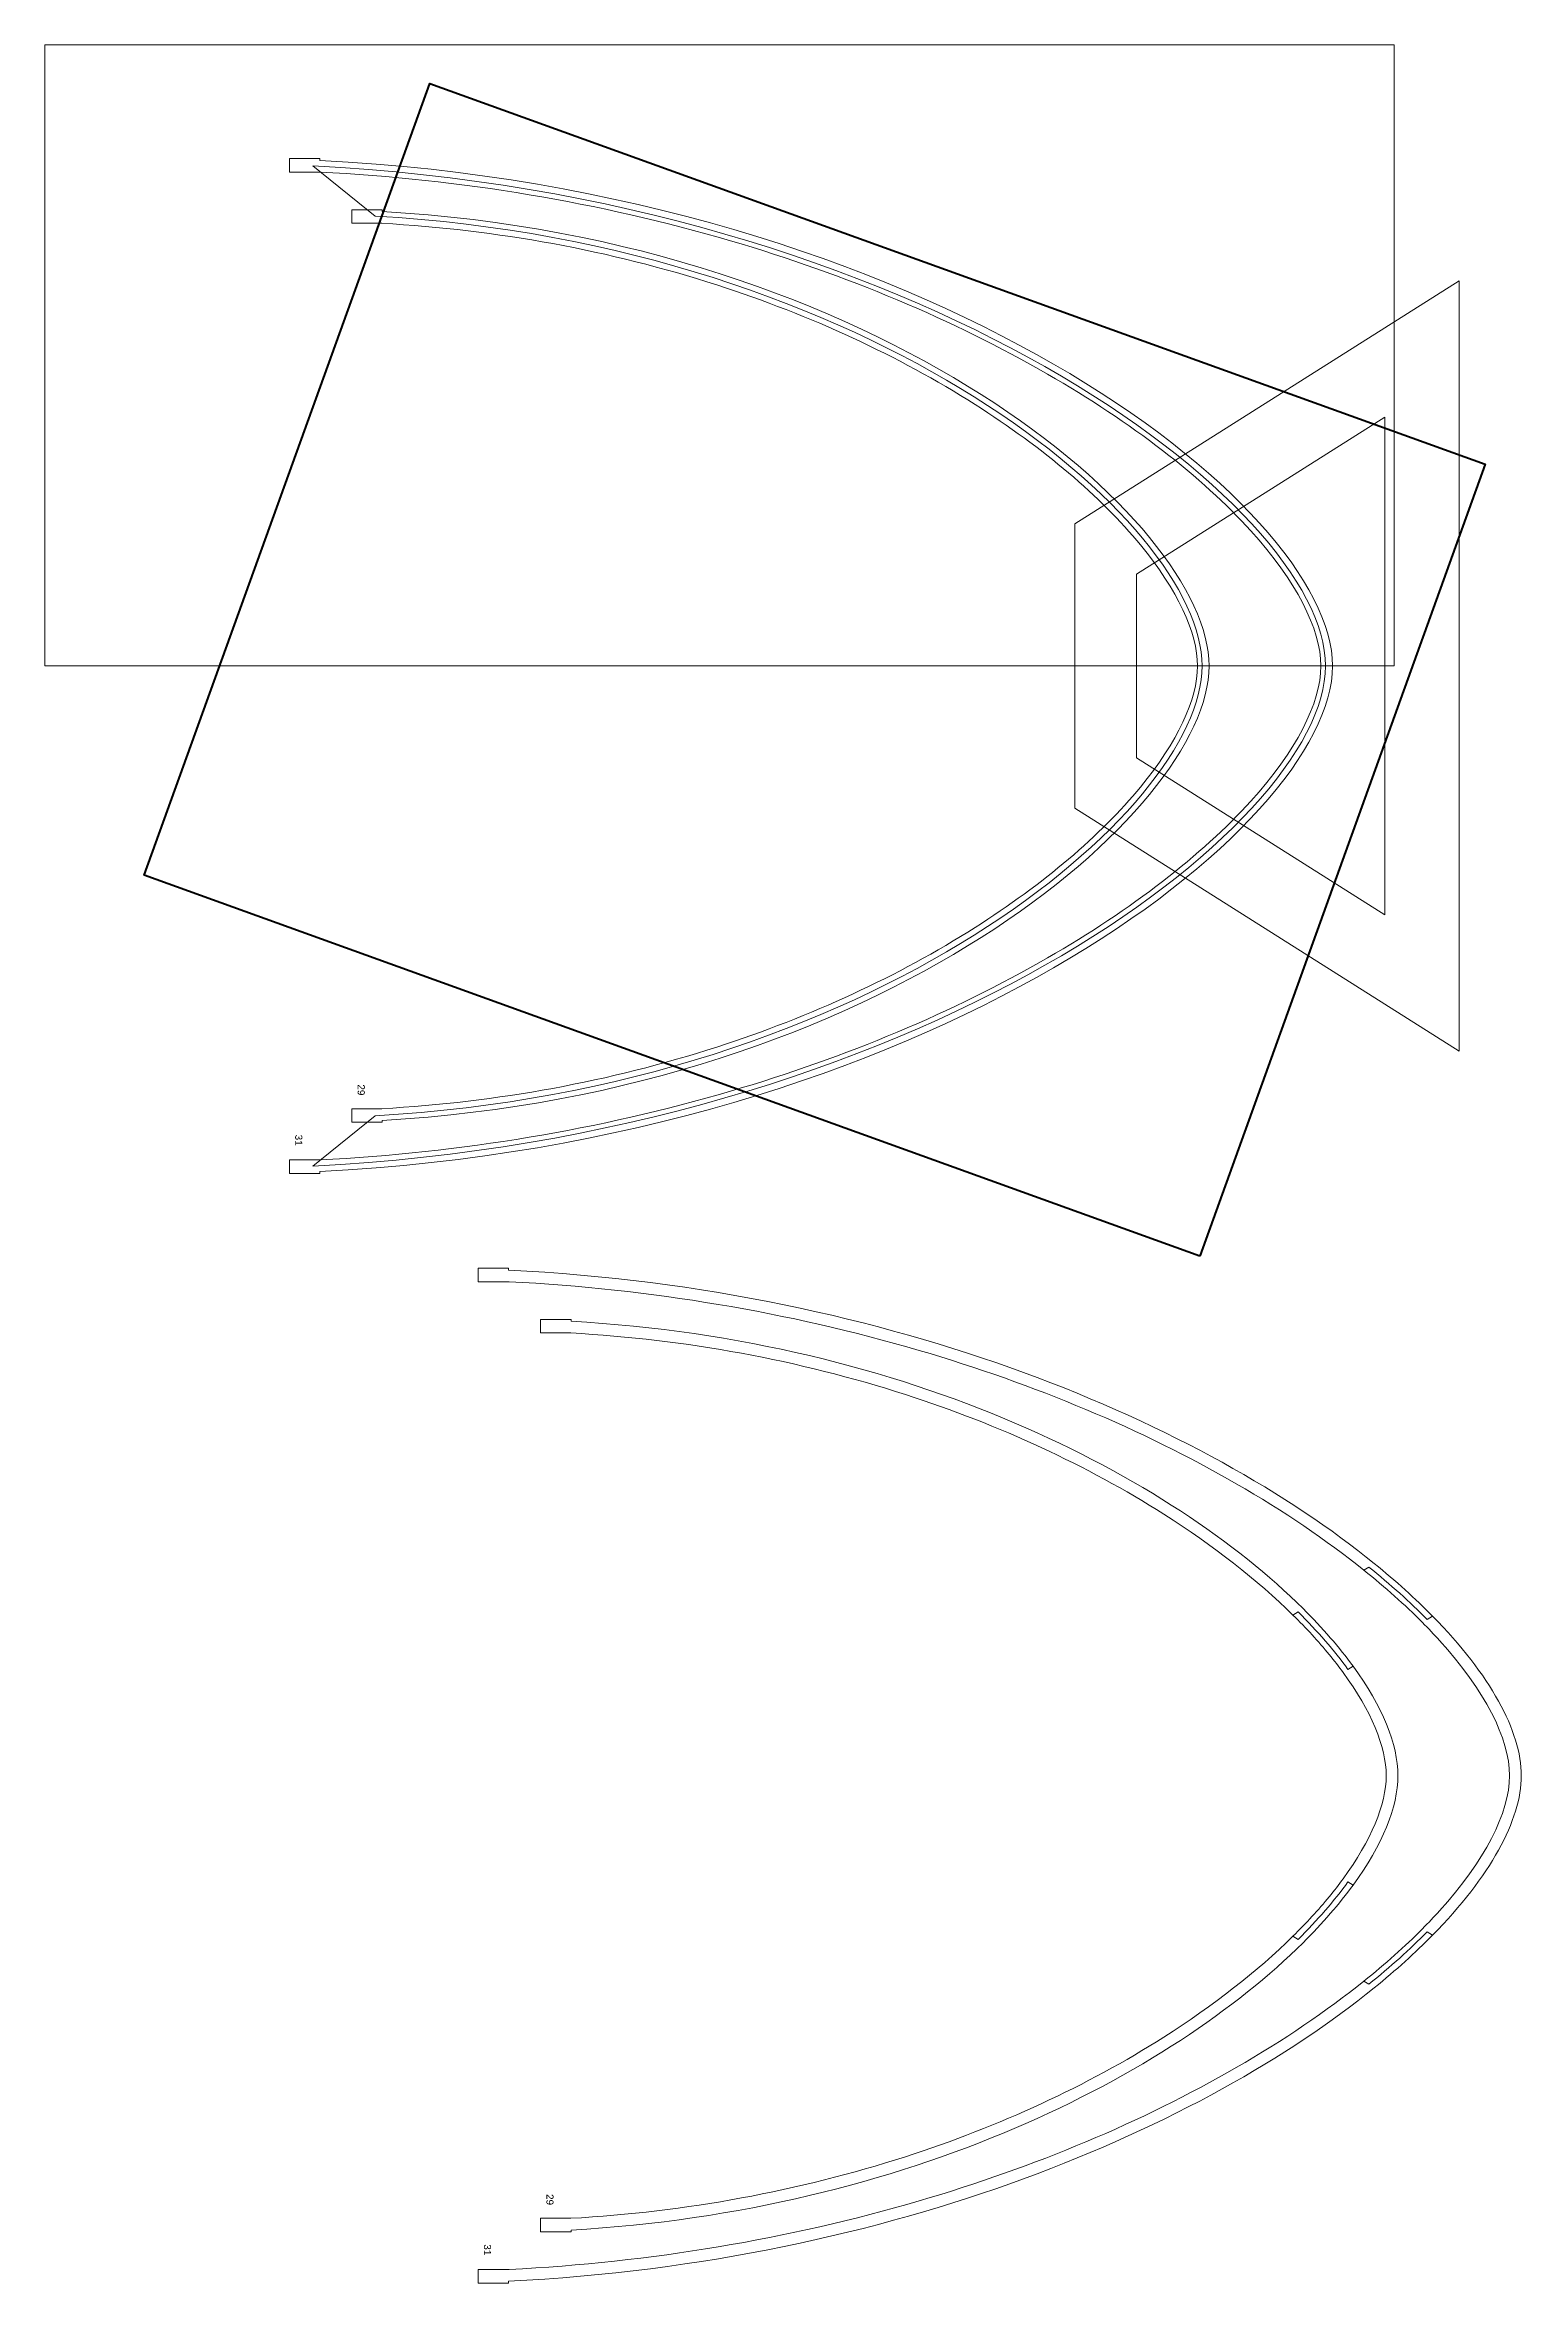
# Model space of a CAD drawing. Header units: inches. Extents: x -11188 to 11060, y -18103 to 6291.
# Drawn here: x -8651 to -7893, y -1025 to 124 of the extents above; entities that cross this region are included whole.
import ezdxf

# ---------------------------------------------------------------- set-up
doc = ezdxf.new("R2010")
doc.units = ezdxf.units.IN
doc.header["$MEASUREMENT"] = 0
doc.layers.add('PRINT', color=7, linetype='Continuous', lineweight=9)
doc.layers.add('SECT-ELEV_dwg', color=8, linetype='Continuous', lineweight=9)
doc.styles.add('Arial', font='arial.ttf', dxfattribs={"height": 0.303706})

# ---------------------------------------------------------------- blocks, each defined once
blk = doc.blocks.new('SECT-ELEV_dwg_block 228-315341-Level 1')
at = {"layer": 'PRINT'}
for points in [[(-29.402, -72.618), (-28.47, -71.87), (-27.635, -71.12), (-26.902, -70.379)], [(-26.674, -70.523), (-27.405, -71.266), (-28.237, -72.018), (-29.163, -72.769)], [(-26.902, -70.379), (-26.902, -70.379), (-26.674, -70.523), (-26.674, -70.523)], [(-35.066, -76.179), (-33.041, -75.011), (-31.203, -73.765), (-29.61, -72.487)], [(-29.61, -72.487), (-29.61, -72.487), (-29.402, -72.618), (-29.402, -72.618)], [(-29.163, -72.769), (-36.431, -78.659), (-49.558, -84.48), (-66.2, -85.322)], [(-48.634, -81.883), (-43.666, -80.425), (-39.101, -78.506), (-35.066, -76.179)], [(-66.17, -84.819), (-60.118, -84.509), (-54.218, -83.521), (-48.634, -81.883)], [(-67.501, -84.822), (-67.501, -84.822), (-66.213, -84.822), (-66.213, -84.822)], [(-67.501, -85.405), (-67.501, -85.405), (-67.501, -84.822), (-67.501, -84.822)], [(-66.213, -84.822), (-66.198, -84.821), (-66.184, -84.82), (-66.17, -84.819)], [(-66.2, -85.405), (-66.2, -85.405), (-67.501, -85.405), (-67.501, -85.405)], [(-66.2, -85.322), (-66.2, -85.322), (-66.2, -85.405), (-66.2, -85.405)]]:
    blk.add_open_spline(points, degree=3, dxfattribs=at)
blk = doc.blocks.new('SECT-ELEV_dwg_block 230-315343-Level 1')
at = {"layer": 'PRINT'}
for points in [[(-32.426, -70.706), (-31.586, -69.871), (-30.871, -69.043), (-30.29, -68.237)], [(-30.071, -68.375), (-30.658, -69.179), (-31.375, -70.007), (-32.213, -70.84)], [(-30.29, -68.237), (-30.29, -68.237), (-30.071, -68.375), (-30.071, -68.375)], [(-32.213, -70.84), (-37.87, -76.459), (-49.075, -82.324), (-63.527, -83.129)], [(-38.17, -74.88), (-36.042, -73.529), (-34.167, -72.063), (-32.647, -70.566)], [(-32.647, -70.566), (-32.647, -70.566), (-32.426, -70.706), (-32.426, -70.706)], [(-49.223, -79.994), (-45.175, -78.687), (-41.457, -76.967), (-38.17, -74.88)], [(-63.54, -82.629), (-58.599, -82.353), (-53.782, -81.466), (-49.223, -79.994)], [(-64.828, -82.629), (-64.828, -82.629), (-63.54, -82.629), (-63.54, -82.629)], [(-64.828, -83.213), (-64.828, -83.213), (-64.828, -82.629), (-64.828, -82.629)], [(-63.527, -83.213), (-63.527, -83.213), (-64.828, -83.213), (-64.828, -83.213)], [(-63.527, -83.129), (-63.527, -83.129), (-63.527, -83.213), (-63.527, -83.213)]]:
    blk.add_open_spline(points, degree=3, dxfattribs=at)
blk = doc.blocks.new('SECT-ELEV_dwg_block 232-315345-Level 1')
at = {"layer": 'PRINT'}
for points in [[(-75.575, 5.471), (-75.575, 5.471), (-74.274, 5.471), (-74.274, 5.471)], [(-75.575, 4.887), (-75.575, 4.887), (-75.575, 5.471), (-75.575, 5.471)], [(-74.286, 4.887), (-74.286, 4.887), (-75.575, 4.887), (-75.575, 4.887)], [(-56.707, 1.948), (-62.305, 3.59), (-68.219, 4.579), (-74.286, 4.887)], [(-74.274, 5.471), (-74.274, 5.471), (-74.274, 5.387), (-74.274, 5.387)], [(-74.274, 5.387), (-48.347, 4.075), (-30.951, -9.319), (-30.951, -16.238)], [(-43.14, -3.756), (-47.174, -1.429), (-51.739, 0.49), (-56.707, 1.948)], [(-34.445, -10.46), (-36.538, -8.147), (-39.545, -5.829), (-43.14, -3.756)], [(-31.451, -16.238), (-31.451, -14.645), (-32.514, -12.593), (-34.445, -10.46)], [(-30.951, -16.238), (-30.951, -23.157), (-48.347, -36.552), (-74.274, -37.863)], [(-34.445, -22.016), (-32.514, -19.883), (-31.451, -17.831), (-31.451, -16.238)], [(-43.14, -28.72), (-39.545, -26.647), (-36.538, -24.329), (-34.445, -22.016)], [(-56.707, -34.424), (-51.739, -32.967), (-47.174, -31.047), (-43.14, -28.72)], [(-74.286, -37.363), (-68.219, -37.055), (-62.305, -36.067), (-56.707, -34.424)], [(-75.575, -37.363), (-75.575, -37.363), (-74.286, -37.363), (-74.286, -37.363)], [(-75.575, -37.947), (-75.575, -37.947), (-75.575, -37.363), (-75.575, -37.363)], [(-74.274, -37.947), (-74.274, -37.947), (-75.575, -37.947), (-75.575, -37.947)], [(-74.274, -37.863), (-74.274, -37.863), (-74.274, -37.947), (-74.274, -37.947)]]:
    blk.add_open_spline(points, degree=3, dxfattribs=at)
blk = doc.blocks.new('SECT-ELEV_dwg_block 234-315347-Level 1')
at = {"layer": 'PRINT'}
for points in [[(-72.901, 3.278), (-72.901, 3.278), (-71.6, 3.278), (-71.6, 3.278)], [(-72.901, 2.695), (-72.901, 2.695), (-72.901, 3.278), (-72.901, 3.278)], [(-71.6, 3.278), (-71.6, 3.278), (-71.6, 3.195), (-71.6, 3.195)], [(-71.6, 3.195), (-50.431, 2.016), (-36.228, -10.02), (-36.228, -16.238)], [(-71.614, 2.695), (-71.614, 2.695), (-72.901, 2.695), (-72.901, 2.695)], [(-57.296, 0.06), (-61.855, 1.532), (-66.672, 2.418), (-71.614, 2.695)], [(-46.244, -5.054), (-49.53, -2.968), (-53.249, -1.247), (-57.296, 0.06)], [(-39.164, -11.062), (-40.868, -8.99), (-43.316, -6.912), (-46.244, -5.054)], [(-36.728, -16.238), (-36.728, -14.81), (-37.593, -12.972), (-39.164, -11.062)], [(-36.228, -16.238), (-36.228, -22.456), (-50.431, -34.492), (-71.6, -35.671)], [(-39.164, -21.414), (-37.593, -19.504), (-36.728, -17.666), (-36.728, -16.238)], [(-46.244, -27.422), (-43.316, -25.564), (-40.868, -23.487), (-39.164, -21.414)], [(-57.296, -32.536), (-53.249, -31.229), (-49.53, -29.508), (-46.244, -27.422)], [(-71.614, -35.171), (-66.672, -34.895), (-61.855, -34.008), (-57.296, -32.536)], [(-72.901, -35.171), (-72.901, -35.171), (-71.614, -35.171), (-71.614, -35.171)], [(-72.901, -35.754), (-72.901, -35.754), (-72.901, -35.171), (-72.901, -35.171)], [(-71.6, -35.754), (-71.6, -35.754), (-72.901, -35.754), (-72.901, -35.754)], [(-71.6, -35.671), (-71.6, -35.671), (-71.6, -35.754), (-71.6, -35.754)]]:
    blk.add_open_spline(points, degree=3, dxfattribs=at)
blk = doc.blocks.new('SECT-ELEV_dwg_block 219-315348-Level 1')
at = {"layer": 'PRINT', "flags": 128}
for points in [[(-86.04, 10.331), (-28.313, 10.331), (-28.313, -16.238), (-86.04, -16.238)], [(-25.532, -32.712), (-41.977, -22.313), (-41.977, -10.163), (-25.532, 0.236)], [(-28.71, -26.882), (-39.335, -20.163), (-39.335, -12.313), (-28.71, -5.594)]]:
    blk.add_lwpolyline(points, close=True, dxfattribs=at)
at = {"layer": 'PRINT', "color": 30, "lineweight": 90, "flags": 128}
blk.add_lwpolyline([(-36.631, -41.476), (-81.784, -25.188), (-69.568, 8.676), (-24.416, -7.612)], close=True, dxfattribs=at)
at = {"layer": 'PRINT'}
for points in [[(-74.575, 5.152), (-74.575, 5.152), (-71.902, 3), (-71.902, 3)], [(-31.253, -16.238), (-31.253, -9.319), (-48.82, 3.851), (-74.575, 5.152)], [(-71.902, 3), (-50.733, 1.821), (-36.53, -10.02), (-36.53, -16.238)], [(-74.575, -37.628), (-48.82, -36.327), (-31.253, -23.157), (-31.253, -16.238)], [(-36.53, -16.238), (-36.53, -22.456), (-50.733, -34.297), (-71.902, -35.476)], [(-71.902, -35.476), (-71.902, -35.476), (-74.575, -37.628), (-74.575, -37.628)], [(-67.501, -41.988), (-67.501, -41.988), (-66.2, -41.988), (-66.2, -41.988)], [(-67.501, -42.571), (-67.501, -42.571), (-67.501, -41.988), (-67.501, -41.988)], [(-66.2, -41.988), (-66.2, -41.988), (-66.2, -42.071), (-66.2, -42.071)], [(-66.2, -42.071), (-49.558, -42.913), (-36.431, -48.734), (-29.163, -54.624)], [(-66.213, -42.571), (-66.213, -42.571), (-67.501, -42.571), (-67.501, -42.571)], [(-66.17, -42.574), (-66.185, -42.573), (-66.198, -42.572), (-66.213, -42.571)], [(-48.634, -45.511), (-54.218, -43.872), (-60.118, -42.884), (-66.17, -42.574)], [(-64.828, -44.181), (-64.828, -44.181), (-63.527, -44.181), (-63.527, -44.181)], [(-64.828, -44.764), (-64.828, -44.764), (-64.828, -44.181), (-64.828, -44.181)], [(-63.54, -44.764), (-63.54, -44.764), (-64.828, -44.764), (-64.828, -44.764)], [(-49.223, -47.399), (-53.782, -45.927), (-58.599, -45.04), (-63.54, -44.764)], [(-63.527, -44.181), (-63.527, -44.181), (-63.527, -44.264), (-63.527, -44.264)], [(-63.527, -44.264), (-49.075, -45.069), (-37.869, -50.934), (-32.213, -56.553)], [(-35.066, -51.214), (-39.101, -48.887), (-43.666, -46.968), (-48.634, -45.511)], [(-38.17, -52.513), (-41.457, -50.426), (-45.175, -48.706), (-49.223, -47.399)], [(-29.609, -54.906), (-31.203, -53.628), (-33.041, -52.382), (-35.066, -51.214)], [(-32.647, -56.827), (-34.167, -55.331), (-36.042, -53.864), (-38.17, -52.513)], [(-29.401, -54.775), (-29.401, -54.775), (-29.609, -54.906), (-29.609, -54.906)], [(-29.609, -54.906), (-29.609, -54.906), (-29.401, -54.775), (-29.401, -54.775)], [(-27.106, -57.144), (-27.852, -56.393), (-28.69, -55.644), (-29.609, -54.906)], [(-26.902, -57.015), (-27.635, -56.274), (-28.469, -55.524), (-29.401, -54.775)], [(-29.401, -54.775), (-28.469, -55.524), (-27.635, -56.274), (-26.902, -57.015)], [(-29.163, -54.624), (-28.236, -55.375), (-27.405, -56.128), (-26.674, -56.871)], [(-32.426, -56.688), (-32.426, -56.688), (-32.647, -56.827), (-32.647, -56.827)], [(-32.647, -56.827), (-32.647, -56.827), (-32.426, -56.688), (-32.426, -56.688)], [(-31.09, -58.521), (-31.555, -57.955), (-32.076, -57.389), (-32.647, -56.827)], [(-30.289, -59.157), (-30.871, -58.351), (-31.586, -57.522), (-32.426, -56.688)], [(-32.426, -56.688), (-31.586, -57.522), (-30.871, -58.351), (-30.289, -59.157)], [(-32.213, -56.553), (-31.375, -57.386), (-30.658, -58.214), (-30.071, -59.019)], [(-26.372, -57.919), (-26.605, -57.661), (-26.85, -57.402), (-27.106, -57.144)], [(-26.674, -56.871), (-26.674, -56.871), (-26.902, -57.015), (-26.902, -57.015)], [(-26.902, -57.015), (-26.902, -57.015), (-26.674, -56.871), (-26.674, -56.871)], [(-26.674, -56.871), (-24.205, -59.379), (-22.877, -61.785), (-22.877, -63.697)], [(-23.377, -63.697), (-23.377, -62.103), (-24.441, -60.051), (-26.372, -57.919)], [(-30.495, -59.287), (-30.68, -59.033), (-30.879, -58.778), (-31.09, -58.521)], [(-28.654, -63.697), (-28.654, -62.461), (-29.302, -60.918), (-30.495, -59.287)], [(-30.071, -59.019), (-30.071, -59.019), (-30.289, -59.157), (-30.289, -59.157)], [(-30.289, -59.157), (-30.289, -59.157), (-30.071, -59.019), (-30.071, -59.019)], [(-30.071, -59.019), (-28.818, -60.738), (-28.154, -62.353), (-28.154, -63.697)], [(-30.495, -68.107), (-29.303, -66.476), (-28.654, -64.932), (-28.654, -63.697)], [(-28.154, -63.697), (-28.154, -65.04), (-28.818, -66.656), (-30.071, -68.375)], [(-22.877, -63.697), (-22.877, -65.608), (-24.205, -68.014), (-26.674, -70.523)], [(-26.372, -69.474), (-24.441, -67.342), (-23.377, -65.29), (-23.377, -63.697)], [(-32.647, -70.566), (-32.076, -70.004), (-31.556, -69.438), (-31.09, -68.873)], [(-30.29, -68.237), (-30.871, -69.043), (-31.586, -69.871), (-32.426, -70.706)], [(-31.09, -68.873), (-30.879, -68.616), (-30.681, -68.36), (-30.495, -68.107)], [(-30.071, -68.375), (-30.071, -68.375), (-30.29, -68.237), (-30.29, -68.237)], [(-27.107, -70.249), (-26.85, -69.991), (-26.605, -69.733), (-26.372, -69.474)], [(-32.426, -70.706), (-32.426, -70.706), (-32.647, -70.566), (-32.647, -70.566)], [(-29.61, -72.487), (-28.69, -71.749), (-27.852, -71), (-27.107, -70.249)], [(-26.902, -70.379), (-27.635, -71.12), (-28.47, -71.87), (-29.402, -72.618)], [(-26.674, -70.523), (-26.674, -70.523), (-26.902, -70.379), (-26.902, -70.379)], [(-29.402, -72.618), (-29.402, -72.618), (-29.61, -72.487), (-29.61, -72.487)]]:
    blk.add_open_spline(points, degree=3, dxfattribs=at)
for name in ['SECT-ELEV_dwg_block 232-315345-Level 1', 'SECT-ELEV_dwg_block 234-315347-Level 1', 'SECT-ELEV_dwg_block 230-315343-Level 1', 'SECT-ELEV_dwg_block 228-315341-Level 1']:
    blk.add_blockref(name, (0, 0))
blk = doc.blocks.new('SECT-ELEV_dwg_block 229-315340-Level 1')
at = {"layer": 'PRINT', "insert": (-66.949, -83.741), "char_height": 0.3037, "width": 0.48776, "attachment_point": 1, "rotation": 270, "line_spacing_factor": 0.938532, "style": 'Arial'}
blk.add_mtext('31', dxfattribs=at)
blk = doc.blocks.new('SECT-ELEV_dwg_block 228-V44-Level 1')
at = {"layer": 'PRINT'}
for points in [[(-29.402, -72.618), (-28.47, -71.87), (-27.635, -71.12), (-26.902, -70.379)], [(-26.674, -70.523), (-27.405, -71.266), (-28.237, -72.018), (-29.163, -72.769)], [(-26.902, -70.379), (-26.902, -70.379), (-26.674, -70.523), (-26.674, -70.523)], [(-35.066, -76.179), (-33.041, -75.011), (-31.203, -73.765), (-29.61, -72.487)], [(-29.61, -72.487), (-29.61, -72.487), (-29.402, -72.618), (-29.402, -72.618)], [(-29.163, -72.769), (-36.431, -78.659), (-49.558, -84.48), (-66.2, -85.322)], [(-48.634, -81.883), (-43.666, -80.425), (-39.101, -78.506), (-35.066, -76.179)], [(-66.17, -84.819), (-60.118, -84.509), (-54.218, -83.521), (-48.634, -81.883)], [(-67.501, -84.822), (-67.501, -84.822), (-66.213, -84.822), (-66.213, -84.822)], [(-67.501, -85.405), (-67.501, -85.405), (-67.501, -84.822), (-67.501, -84.822)], [(-66.213, -84.822), (-66.198, -84.821), (-66.184, -84.82), (-66.17, -84.819)], [(-66.2, -85.405), (-66.2, -85.405), (-67.501, -85.405), (-67.501, -85.405)], [(-66.2, -85.322), (-66.2, -85.322), (-66.2, -85.405), (-66.2, -85.405)]]:
    blk.add_open_spline(points, degree=3, dxfattribs=at)
blk.add_blockref('SECT-ELEV_dwg_block 229-315340-Level 1', (0, 0))
blk = doc.blocks.new('SECT-ELEV_dwg_block 231-315342-Level 1')
at = {"layer": 'PRINT', "insert": (-64.277, -81.591), "char_height": 0.3037, "width": 0.48776, "attachment_point": 1, "rotation": 270, "line_spacing_factor": 0.938532, "style": 'Arial'}
blk.add_mtext('29', dxfattribs=at)
blk = doc.blocks.new('SECT-ELEV_dwg_block 230-V45-Level 1')
at = {"layer": 'PRINT'}
for points in [[(-32.426, -70.706), (-31.586, -69.871), (-30.871, -69.043), (-30.29, -68.237)], [(-30.071, -68.375), (-30.658, -69.179), (-31.375, -70.007), (-32.213, -70.84)], [(-30.29, -68.237), (-30.29, -68.237), (-30.071, -68.375), (-30.071, -68.375)], [(-32.213, -70.84), (-37.87, -76.459), (-49.075, -82.324), (-63.527, -83.129)], [(-38.17, -74.88), (-36.042, -73.529), (-34.167, -72.063), (-32.647, -70.566)], [(-32.647, -70.566), (-32.647, -70.566), (-32.426, -70.706), (-32.426, -70.706)], [(-49.223, -79.994), (-45.175, -78.687), (-41.457, -76.967), (-38.17, -74.88)], [(-63.54, -82.629), (-58.599, -82.353), (-53.782, -81.466), (-49.223, -79.994)], [(-64.828, -82.629), (-64.828, -82.629), (-63.54, -82.629), (-63.54, -82.629)], [(-64.828, -83.213), (-64.828, -83.213), (-64.828, -82.629), (-64.828, -82.629)], [(-63.527, -83.213), (-63.527, -83.213), (-64.828, -83.213), (-64.828, -83.213)], [(-63.527, -83.129), (-63.527, -83.129), (-63.527, -83.213), (-63.527, -83.213)]]:
    blk.add_open_spline(points, degree=3, dxfattribs=at)
blk.add_blockref('SECT-ELEV_dwg_block 231-315342-Level 1', (0, 0))
blk = doc.blocks.new('SECT-ELEV_dwg_block 233-315344-Level 1')
at = {"layer": 'PRINT', "insert": (-75.023, -36.282), "char_height": 0.3037, "width": 0.48776, "attachment_point": 1, "rotation": 270, "line_spacing_factor": 0.938532, "style": 'Arial'}
blk.add_mtext('31', dxfattribs=at)
blk = doc.blocks.new('SECT-ELEV_dwg_block 232-V46-Level 1')
at = {"layer": 'PRINT'}
for points in [[(-75.575, 5.471), (-75.575, 5.471), (-74.274, 5.471), (-74.274, 5.471)], [(-75.575, 4.887), (-75.575, 4.887), (-75.575, 5.471), (-75.575, 5.471)], [(-74.286, 4.887), (-74.286, 4.887), (-75.575, 4.887), (-75.575, 4.887)], [(-56.707, 1.948), (-62.305, 3.59), (-68.219, 4.579), (-74.286, 4.887)], [(-74.274, 5.471), (-74.274, 5.471), (-74.274, 5.387), (-74.274, 5.387)], [(-74.274, 5.387), (-48.347, 4.075), (-30.951, -9.319), (-30.951, -16.238)], [(-43.14, -3.756), (-47.174, -1.429), (-51.739, 0.49), (-56.707, 1.948)], [(-34.445, -10.46), (-36.538, -8.147), (-39.545, -5.829), (-43.14, -3.756)], [(-31.451, -16.238), (-31.451, -14.645), (-32.514, -12.593), (-34.445, -10.46)], [(-30.951, -16.238), (-30.951, -23.157), (-48.347, -36.552), (-74.274, -37.863)], [(-34.445, -22.016), (-32.514, -19.883), (-31.451, -17.831), (-31.451, -16.238)], [(-43.14, -28.72), (-39.545, -26.647), (-36.538, -24.329), (-34.445, -22.016)], [(-56.707, -34.424), (-51.739, -32.967), (-47.174, -31.047), (-43.14, -28.72)], [(-74.286, -37.363), (-68.219, -37.055), (-62.305, -36.067), (-56.707, -34.424)], [(-75.575, -37.363), (-75.575, -37.363), (-74.286, -37.363), (-74.286, -37.363)], [(-75.575, -37.947), (-75.575, -37.947), (-75.575, -37.363), (-75.575, -37.363)], [(-74.274, -37.947), (-74.274, -37.947), (-75.575, -37.947), (-75.575, -37.947)], [(-74.274, -37.863), (-74.274, -37.863), (-74.274, -37.947), (-74.274, -37.947)]]:
    blk.add_open_spline(points, degree=3, dxfattribs=at)
blk.add_blockref('SECT-ELEV_dwg_block 233-315344-Level 1', (0, 0))
blk = doc.blocks.new('SECT-ELEV_dwg_block 235-315346-Level 1')
at = {"layer": 'PRINT', "insert": (-72.35, -34.132), "char_height": 0.3037, "width": 0.48776, "attachment_point": 1, "rotation": 270, "line_spacing_factor": 0.938532, "style": 'Arial'}
blk.add_mtext('29', dxfattribs=at)
blk = doc.blocks.new('SECT-ELEV_dwg_block 234-V47-Level 1')
at = {"layer": 'PRINT'}
for points in [[(-72.901, 3.278), (-72.901, 3.278), (-71.6, 3.278), (-71.6, 3.278)], [(-72.901, 2.695), (-72.901, 2.695), (-72.901, 3.278), (-72.901, 3.278)], [(-71.6, 3.278), (-71.6, 3.278), (-71.6, 3.195), (-71.6, 3.195)], [(-71.6, 3.195), (-50.431, 2.016), (-36.228, -10.02), (-36.228, -16.238)], [(-71.614, 2.695), (-71.614, 2.695), (-72.901, 2.695), (-72.901, 2.695)], [(-57.296, 0.06), (-61.855, 1.532), (-66.672, 2.418), (-71.614, 2.695)], [(-46.244, -5.054), (-49.53, -2.968), (-53.249, -1.247), (-57.296, 0.06)], [(-39.164, -11.062), (-40.868, -8.99), (-43.316, -6.912), (-46.244, -5.054)], [(-36.728, -16.238), (-36.728, -14.81), (-37.593, -12.972), (-39.164, -11.062)], [(-36.228, -16.238), (-36.228, -22.456), (-50.431, -34.492), (-71.6, -35.671)], [(-39.164, -21.414), (-37.593, -19.504), (-36.728, -17.666), (-36.728, -16.238)], [(-46.244, -27.422), (-43.316, -25.564), (-40.868, -23.487), (-39.164, -21.414)], [(-57.296, -32.536), (-53.249, -31.229), (-49.53, -29.508), (-46.244, -27.422)], [(-71.614, -35.171), (-66.672, -34.895), (-61.855, -34.008), (-57.296, -32.536)], [(-72.901, -35.171), (-72.901, -35.171), (-71.614, -35.171), (-71.614, -35.171)], [(-72.901, -35.754), (-72.901, -35.754), (-72.901, -35.171), (-72.901, -35.171)], [(-71.6, -35.754), (-71.6, -35.754), (-72.901, -35.754), (-72.901, -35.754)], [(-71.6, -35.671), (-71.6, -35.671), (-71.6, -35.754), (-71.6, -35.754)]]:
    blk.add_open_spline(points, degree=3, dxfattribs=at)
blk.add_blockref('SECT-ELEV_dwg_block 235-315346-Level 1', (0, 0))
blk = doc.blocks.new('SECT-ELEV_dwg_block 219-V48-Level 1')
at = {"layer": 'PRINT', "flags": 128}
for points in [[(-86.04, 10.331), (-28.313, 10.331), (-28.313, -16.238), (-86.04, -16.238)], [(-25.532, -32.712), (-41.977, -22.313), (-41.977, -10.163), (-25.532, 0.236)], [(-28.71, -26.882), (-39.335, -20.163), (-39.335, -12.313), (-28.71, -5.594)]]:
    blk.add_lwpolyline(points, close=True, dxfattribs=at)
at = {"layer": 'PRINT', "color": 30, "lineweight": 90, "flags": 128}
blk.add_lwpolyline([(-36.631, -41.476), (-81.784, -25.188), (-69.568, 8.676), (-24.416, -7.612)], close=True, dxfattribs=at)
at = {"layer": 'PRINT'}
for points in [[(-74.575, 5.152), (-74.575, 5.152), (-71.902, 3), (-71.902, 3)], [(-31.253, -16.238), (-31.253, -9.319), (-48.82, 3.851), (-74.575, 5.152)], [(-71.902, 3), (-50.733, 1.821), (-36.53, -10.02), (-36.53, -16.238)], [(-74.575, -37.628), (-48.82, -36.327), (-31.253, -23.157), (-31.253, -16.238)], [(-36.53, -16.238), (-36.53, -22.456), (-50.733, -34.297), (-71.902, -35.476)], [(-71.902, -35.476), (-71.902, -35.476), (-74.575, -37.628), (-74.575, -37.628)], [(-67.501, -41.988), (-67.501, -41.988), (-66.2, -41.988), (-66.2, -41.988)], [(-67.501, -42.571), (-67.501, -42.571), (-67.501, -41.988), (-67.501, -41.988)], [(-66.2, -41.988), (-66.2, -41.988), (-66.2, -42.071), (-66.2, -42.071)], [(-66.2, -42.071), (-49.558, -42.913), (-36.431, -48.734), (-29.163, -54.624)], [(-66.213, -42.571), (-66.213, -42.571), (-67.501, -42.571), (-67.501, -42.571)], [(-66.17, -42.574), (-66.185, -42.573), (-66.198, -42.572), (-66.213, -42.571)], [(-48.634, -45.511), (-54.218, -43.872), (-60.118, -42.884), (-66.17, -42.574)], [(-64.828, -44.181), (-64.828, -44.181), (-63.527, -44.181), (-63.527, -44.181)], [(-64.828, -44.764), (-64.828, -44.764), (-64.828, -44.181), (-64.828, -44.181)], [(-63.54, -44.764), (-63.54, -44.764), (-64.828, -44.764), (-64.828, -44.764)], [(-49.223, -47.399), (-53.782, -45.927), (-58.599, -45.04), (-63.54, -44.764)], [(-63.527, -44.181), (-63.527, -44.181), (-63.527, -44.264), (-63.527, -44.264)], [(-63.527, -44.264), (-49.075, -45.069), (-37.869, -50.934), (-32.213, -56.553)], [(-35.066, -51.214), (-39.101, -48.887), (-43.666, -46.968), (-48.634, -45.511)], [(-38.17, -52.513), (-41.457, -50.426), (-45.175, -48.706), (-49.223, -47.399)], [(-29.609, -54.906), (-31.203, -53.628), (-33.041, -52.382), (-35.066, -51.214)], [(-32.647, -56.827), (-34.167, -55.331), (-36.042, -53.864), (-38.17, -52.513)], [(-29.401, -54.775), (-29.401, -54.775), (-29.609, -54.906), (-29.609, -54.906)], [(-29.609, -54.906), (-29.609, -54.906), (-29.401, -54.775), (-29.401, -54.775)], [(-27.106, -57.144), (-27.852, -56.393), (-28.69, -55.644), (-29.609, -54.906)], [(-26.902, -57.015), (-27.635, -56.274), (-28.469, -55.524), (-29.401, -54.775)], [(-29.401, -54.775), (-28.469, -55.524), (-27.635, -56.274), (-26.902, -57.015)], [(-29.163, -54.624), (-28.236, -55.375), (-27.405, -56.128), (-26.674, -56.871)], [(-32.426, -56.688), (-32.426, -56.688), (-32.647, -56.827), (-32.647, -56.827)], [(-32.647, -56.827), (-32.647, -56.827), (-32.426, -56.688), (-32.426, -56.688)], [(-31.09, -58.521), (-31.555, -57.955), (-32.076, -57.389), (-32.647, -56.827)], [(-30.289, -59.157), (-30.871, -58.351), (-31.586, -57.522), (-32.426, -56.688)], [(-32.426, -56.688), (-31.586, -57.522), (-30.871, -58.351), (-30.289, -59.157)], [(-32.213, -56.553), (-31.375, -57.386), (-30.658, -58.214), (-30.071, -59.019)], [(-26.372, -57.919), (-26.605, -57.661), (-26.85, -57.402), (-27.106, -57.144)], [(-26.674, -56.871), (-26.674, -56.871), (-26.902, -57.015), (-26.902, -57.015)], [(-26.902, -57.015), (-26.902, -57.015), (-26.674, -56.871), (-26.674, -56.871)], [(-26.674, -56.871), (-24.205, -59.379), (-22.877, -61.785), (-22.877, -63.697)], [(-23.377, -63.697), (-23.377, -62.103), (-24.441, -60.051), (-26.372, -57.919)], [(-30.495, -59.287), (-30.68, -59.033), (-30.879, -58.778), (-31.09, -58.521)], [(-28.654, -63.697), (-28.654, -62.461), (-29.302, -60.918), (-30.495, -59.287)], [(-30.071, -59.019), (-30.071, -59.019), (-30.289, -59.157), (-30.289, -59.157)], [(-30.289, -59.157), (-30.289, -59.157), (-30.071, -59.019), (-30.071, -59.019)], [(-30.071, -59.019), (-28.818, -60.738), (-28.154, -62.353), (-28.154, -63.697)], [(-30.495, -68.107), (-29.303, -66.476), (-28.654, -64.932), (-28.654, -63.697)], [(-28.154, -63.697), (-28.154, -65.04), (-28.818, -66.656), (-30.071, -68.375)], [(-22.877, -63.697), (-22.877, -65.608), (-24.205, -68.014), (-26.674, -70.523)], [(-26.372, -69.474), (-24.441, -67.342), (-23.377, -65.29), (-23.377, -63.697)], [(-32.647, -70.566), (-32.076, -70.004), (-31.556, -69.438), (-31.09, -68.873)], [(-30.29, -68.237), (-30.871, -69.043), (-31.586, -69.871), (-32.426, -70.706)], [(-31.09, -68.873), (-30.879, -68.616), (-30.681, -68.36), (-30.495, -68.107)], [(-30.071, -68.375), (-30.071, -68.375), (-30.29, -68.237), (-30.29, -68.237)], [(-27.107, -70.249), (-26.85, -69.991), (-26.605, -69.733), (-26.372, -69.474)], [(-32.426, -70.706), (-32.426, -70.706), (-32.647, -70.566), (-32.647, -70.566)], [(-29.61, -72.487), (-28.69, -71.749), (-27.852, -71), (-27.107, -70.249)], [(-26.902, -70.379), (-27.635, -71.12), (-28.47, -71.87), (-29.402, -72.618)], [(-26.674, -70.523), (-26.674, -70.523), (-26.902, -70.379), (-26.902, -70.379)], [(-29.402, -72.618), (-29.402, -72.618), (-29.61, -72.487), (-29.61, -72.487)]]:
    blk.add_open_spline(points, degree=3, dxfattribs=at)
for name in ['SECT-ELEV_dwg_block 232-315345-Level 1', 'SECT-ELEV_dwg_block 232-V46-Level 1', 'SECT-ELEV_dwg_block 234-315347-Level 1', 'SECT-ELEV_dwg_block 234-V47-Level 1', 'SECT-ELEV_dwg_block 230-315343-Level 1', 'SECT-ELEV_dwg_block 230-V45-Level 1', 'SECT-ELEV_dwg_block 228-315341-Level 1', 'SECT-ELEV_dwg_block 228-V44-Level 1']:
    blk.add_blockref(name, (0, 0))
blk = doc.blocks.new('SECT-ELEV_dwg-315180-Level 1')
at = {"xscale": 12, "yscale": 12, "zscale": 12}
for name in ['SECT-ELEV_dwg_block 219-315348-Level 1', 'SECT-ELEV_dwg_block 219-V48-Level 1']:
    blk.add_blockref(name, (-7618.5, 0), dxfattribs=at)

msp = doc.modelspace()

# ---------------------------------------------------------------- block references
at = {"layer": 'SECT-ELEV_dwg', "color": 7}
msp.add_blockref('SECT-ELEV_dwg-315180-Level 1', (0, 0), dxfattribs=at)

doc.saveas('drawing.dxf')
